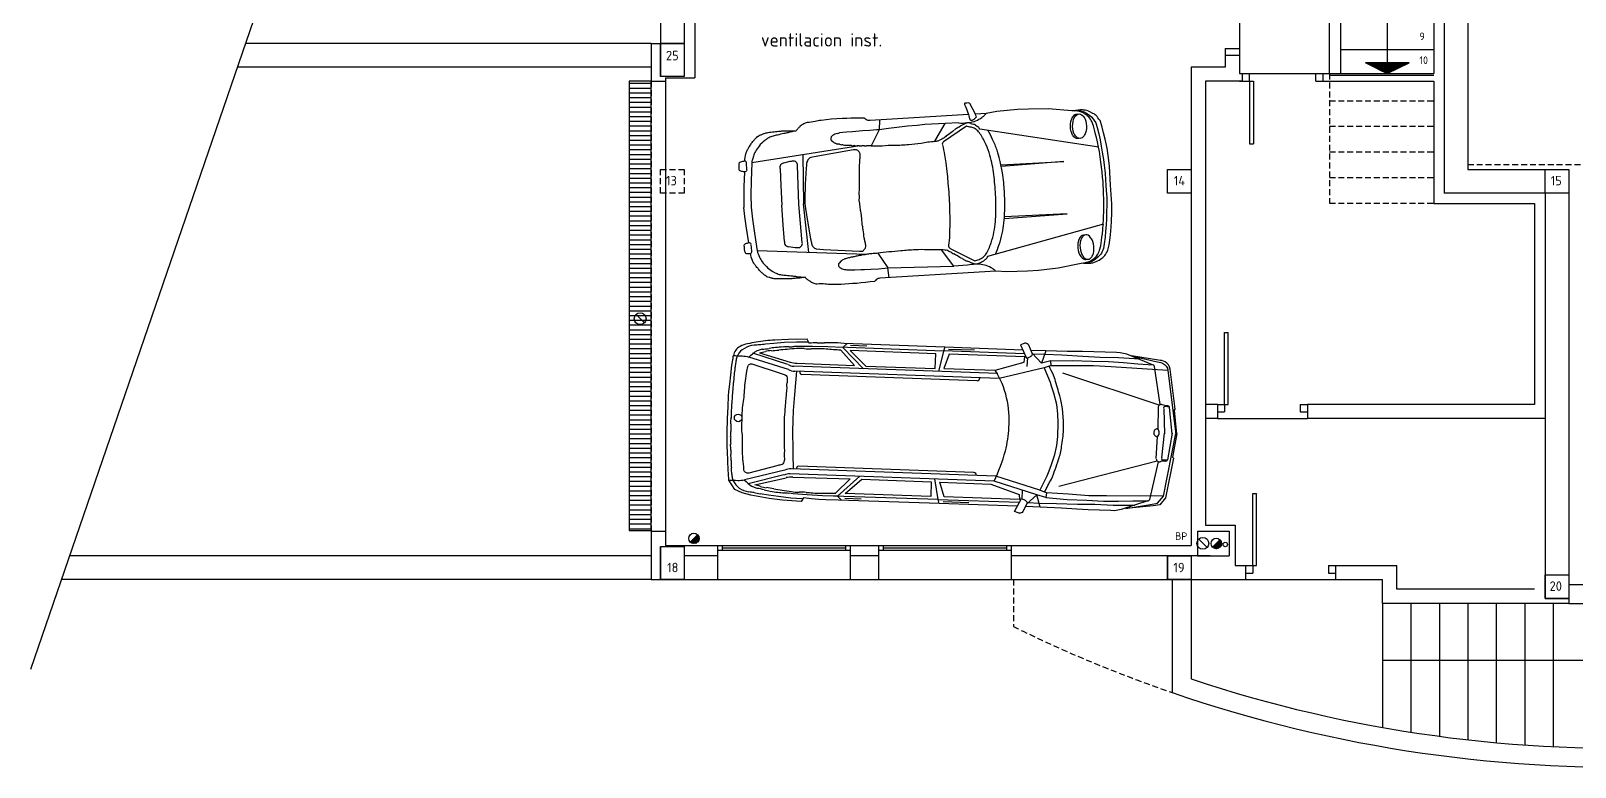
# Model space of a CAD drawing. Extents: x 37594 to 44658, y -15488 to -11373.
# Drawn here: x 37594 to 39224, y -13017 to -12240 of the extents above; entities that cross this region are included whole.
import ezdxf

# ---------------------------------------------------------------- set-up
doc = ezdxf.new("R2010")
doc.units = 0
doc.header["$LTSCALE"] = 25
doc.header["$MEASUREMENT"] = 0
doc.linetypes.add('RAYITAS', pattern=[0.375, 0.25, -0.125])
doc.layers.get('0').update_dxf_attribs({"linetype": 'CONTINUOUS'})
for name, color, linetype in [('CARASFIJAS', 3, 'CONTINUOUS'), ('CARPINTERIA', 5, 'CONTINUOUS'), ('MUEBLES', 4, 'CONTINUOUS'), ('MUROS', 1, 'CONTINUOUS'), ('PILARES', 2, 'CONTINUOUS'), ('PLANTA', 7, 'CONTINUOUS'), ('TEXTOS', 10, 'CONTINUOUS'), ('TEXTOSPIL', 7, 'CONTINUOUS')]:
    doc.layers.add(name, color=color, linetype=linetype)
doc.styles.add('DIN', font='DIN')

# ---------------------------------------------------------------- blocks, each defined once
blk = doc.blocks.new('ECOCHE2P')
for p, q in [((1.553, 0.836), (1.544, 0.732)), ((1.16, 0.727), (1.125, 0.726)), ((1.197, 0.729), (1.16, 0.727)), ((1.26, 0.73), (1.197, 0.729)), ((1.297, 0.732), (1.26, 0.73)), ((1.367, 0.733), (1.297, 0.732)), ((1.445, 0.733), (1.367, 0.733)), ((1.515, 0.733), (1.445, 0.733)), ((1.544, 0.732), (1.515, 0.733)), ((2.387, 0.754), (2.242, 0.758)), ((3.845, 0.41), (2.604, 0.676)), ((1.331, 0.576), (0.181, 0.466)), ((0.724, 0.518), (0.698, 0.002)), ((2.184, 0.589), (2.172, 0.584)), ((2.197, 0.595), (2.184, 0.589)), ((2.208, 0.602), (2.197, 0.595)), ((0.096, 0.378), (0.081, 0.22)), ((0.122, 0.397), (0.125, 0.467)), ((0.474, 0.386), (0.471, 0.212)), ((0.081, 0.22), (0.073, 0.099)), ((0.471, 0.212), (0.47, 0.002)), ((2.805, 0.287), (3.47, 0.28)), ((3.47, 0.28), (2.807, 0.268)), ((0.073, 0.099), (0.069, 0.002)), ((0.073, -0.094), (0.069, 0.002)), ((0.471, -0.208), (0.47, 0.002)), ((0.724, -0.513), (0.698, 0.002)), ((0.081, -0.216), (0.073, -0.094)), ((0.096, -0.373), (0.081, -0.216)), ((0.474, -0.381), (0.471, -0.208)), ((2.805, -0.282), (3.47, -0.275)), ((3.47, -0.275), (2.807, -0.264)), ((1.331, -0.571), (0.181, -0.461)), ((3.845, -0.405), (2.604, -0.672)), ((1.45, -0.566), (1.544, -0.727)), ((2.184, -0.584), (2.172, -0.579)), ((2.197, -0.591), (2.184, -0.584)), ((2.208, -0.598), (2.197, -0.591)), ((1.553, -0.831), (1.544, -0.727))]:
    blk.add_line(p, q)
for points in [[(2.494, 0.836), (1.454, 0.836, -0.158952), (1.416, 0.847, -0.068562), (1.397, 0.864), (1.351, 0.867), (1.299, 0.87), (1.253, 0.873), (1.21, 0.875), (1.164, 0.875), (1.044, 0.875), (0.939, 0.869, 0.032511), (0.873, 0.862, -0.05701), (0.789, 0.856, 0.118188), (0.752, 0.845, 0.074794), (0.715, 0.822, 0.019366), (0.692, 0.802, 0.012762), (0.667, 0.776)], [(3.724, 0.765, 0.060199), (3.696, 0.783, -0.020357), (3.676, 0.793, 0.074057), (3.67, 0.796, -0.057112), (3.659, 0.799), (3.648, 0.802), (3.637, 0.804), (3.629, 0.806), (3.614, 0.808), (3.586, 0.81), (3.339, 0.845), (3.13, 0.855), (3.013, 0.857), (2.795, 0.849), (2.681, 0.836), (2.567, 0.836), (2.516, 0.951, 0.26651), (2.5, 0.959, -0.046048), (2.468, 0.959, 0.585653), (2.459, 0.945, -0.041042), (2.47, 0.915), (2.494, 0.836, -0.003206), (2.5, 0.806, 0.023233), (2.504, 0.786, 0.172254), (2.507, 0.781, 0.089292), (2.521, 0.774, 0.191515), (2.536, 0.776, 0.050928), (2.57, 0.799, 0.355547), (2.576, 0.808, 0.091991), (2.567, 0.836)], [(0.122, 0.395, -0.41835), (0.096, 0.378, -0.021212), (0.059, 0.387, -0.388855), (0.043, 0.412, -0.080664), (0.05, 0.478, -0.158156), (0.064, 0.487, -0.068495), (0.107, 0.492, -0.055667), (0.123, 0.566, 0.029493), (0.132, 0.585, -0.055911), (0.15, 0.618, 0.000971), (0.16, 0.633, -0.016357), (0.174, 0.651, 0.0165), (0.185, 0.667, -0.063106), (0.213, 0.698, 0.002692), (0.22, 0.706, -0.016731), (0.228, 0.714, -0.001315), (0.236, 0.722, -0.020474), (0.249, 0.733, -0.060237), (0.266, 0.746, -0.066468), (0.288, 0.756, 0.010072), (0.303, 0.761, -0.006697), (0.319, 0.766, -0.014302), (0.331, 0.769, -0.015553), (0.349, 0.773, -0.017917), (0.373, 0.777, -0.012643), (0.401, 0.779, -0.001214), (0.468, 0.783, 0.044294), (0.499, 0.783, -0.044294), (0.537, 0.783, 0.027399), (0.578, 0.781, -0.023961), (0.616, 0.78, -0.002142), (0.667, 0.776, 0.010764), (0.578, 0.762, -0.005676), (0.535, 0.755, 0.003101), (0.468, 0.744, 0.004206), (0.421, 0.735, 0.007198), (0.397, 0.731, 0.025171), (0.356, 0.71, 0.026671), (0.331, 0.694, 0.084163), (0.268, 0.64, 0.015423), (0.226, 0.586, 0.088732), (0.202, 0.536), (0.189, 0.501, 0.099756), (0.181, 0.466), (0.162, 0.28), (0.151, 0.13), (0.145, 0.002), (0.151, -0.125), (0.162, -0.276), (0.181, -0.461, 0.099756), (0.189, -0.496), (0.202, -0.531, 0.088732), (0.226, -0.582, 0.015423), (0.268, -0.635, 0.084163), (0.331, -0.69, 0.026671), (0.356, -0.705, 0.025171), (0.397, -0.726, 0.007198), (0.421, -0.731, 0.004206), (0.468, -0.739, 0.003101), (0.535, -0.75, -0.005676), (0.578, -0.758, 0.010764), (0.667, -0.772, -0.002142), (0.616, -0.776, -0.023961), (0.578, -0.777, 0.027399), (0.537, -0.778, -0.044294), (0.499, -0.778, 0.044294), (0.468, -0.778, -0.001214), (0.401, -0.774, -0.012643), (0.373, -0.772, -0.017917), (0.349, -0.769, -0.015553), (0.331, -0.765, -0.014302), (0.319, -0.761, -0.006697), (0.303, -0.756, 0.010072), (0.288, -0.751, -0.066468), (0.266, -0.742, -0.060237), (0.249, -0.728, -0.020474), (0.236, -0.717, -0.001315), (0.228, -0.709, -0.016731), (0.22, -0.701, 0.002692), (0.213, -0.694, -0.063106), (0.185, -0.662, 0.0165), (0.174, -0.647, -0.016357), (0.16, -0.628, 0.000971), (0.15, -0.614, -0.055911), (0.132, -0.581, 0.029493), (0.123, -0.561, -0.055667), (0.107, -0.487, 0.358934), (0.125, -0.462), (0.122, -0.393)], [(2.689, -0.653, 0.013324), (2.733, -0.554, 0.030992), (2.773, -0.437, 0.024048), (2.796, -0.332, 0.017481), (2.814, -0.197, 0.017092), (2.821, -0.092, 0.000555), (2.823, 0.002, 0.000555), (2.821, 0.096, 0.017092), (2.814, 0.202, 0.017481), (2.796, 0.336, 0.024048), (2.773, 0.441, 0.030992), (2.733, 0.559, 0.013324), (2.689, 0.658)], [(3.643, 0.514), (3.64, 0.513), (3.628, 0.512), (3.615, 0.515), (3.603, 0.522), (3.59, 0.534, -0.053048), (3.578, 0.552, -0.035612), (3.57, 0.572), (3.564, 0.592), (3.56, 0.618), (3.56, 0.644), (3.562, 0.67), (3.568, 0.696), (3.575, 0.716, -0.035612), (3.585, 0.735, -0.053048), (3.598, 0.752), (3.612, 0.763), (3.625, 0.769), (3.638, 0.771), (3.648, 0.769)], [(3.648, -0.797), (3.659, -0.795, -0.057112), (3.67, -0.791, 0.074057), (3.676, -0.789, -0.020357), (3.696, -0.778, 0.060199), (3.724, -0.76, 0.09981), (3.76, -0.729, 0.075944), (3.788, -0.678), (3.805, -0.634), (3.814, -0.576), (3.821, -0.542), (3.828, -0.507), (3.835, -0.46), (3.842, -0.405), (3.849, -0.357), (3.858, -0.244), (3.864, -0.141), (3.866, -0.087), (3.869, -0.037), (3.867, 0.002), (3.869, 0.041), (3.866, 0.091), (3.864, 0.146), (3.858, 0.249), (3.849, 0.361), (3.842, 0.41), (3.835, 0.464), (3.828, 0.511), (3.821, 0.547), (3.814, 0.581), (3.805, 0.638), (3.788, 0.682, 0.075944), (3.76, 0.734, 0.09981), (3.724, 0.765)], [(0.513, -0.439), (0.582, -0.451, 0.037582), (0.633, -0.454, 0.027766), (0.648, -0.442, 0.272793), (0.66, -0.406), (0.65, 0.002), (0.66, 0.41, 0.272793), (0.648, 0.447, 0.027766), (0.633, 0.459, 0.037582), (0.582, 0.456), (0.513, 0.444)], [(2.578, -0.702, 0.029294), (2.562, -0.714, -0.097394), (2.537, -0.728, 0.041228), (2.514, -0.737, -0.039917), (2.47, -0.746, 0.041416), (2.387, -0.75), (2.242, -0.753), (2.122, -0.571, -0.024218), (1.976, -0.562, 0.024289), (1.846, -0.554, 0.015269), (1.692, -0.557, -0.014699), (1.566, -0.559, 0.031825), (1.45, -0.566, -0.000324), (1.424, -0.567, -0.013538), (1.4, -0.567, 0.027693), (1.375, -0.568, -0.020103), (1.351, -0.569, 0.035852), (1.324, -0.572, -0.036864), (1.3, -0.574, 0.046721), (1.277, -0.576, -0.050458), (1.26, -0.578, 0.063348), (1.24, -0.581, -0.041553), (1.218, -0.584, 0.014238), (1.197, -0.587, 0.004738), (1.179, -0.59, 0.001859), (1.156, -0.593, -0.0009), (1.139, -0.596, 0.029058), (1.116, -0.601, -0.030721), (1.098, -0.605, 0.078523), (1.086, -0.609, -0.025161), (1.07, -0.617, 0.118417), (1.059, -0.624), (1.036, -0.645), (1.029, -0.654, 0.264692), (1.027, -0.665, 0.113633), (1.031, -0.68, 0.059206), (1.039, -0.691, 0.087323), (1.052, -0.701, 0.022677), (1.075, -0.711, 0.067037), (1.102, -0.718, -0.009818), (1.125, -0.721), (1.16, -0.723), (1.197, -0.725), (1.26, -0.726), (1.297, -0.728), (1.367, -0.729), (1.445, -0.729), (1.515, -0.729), (1.544, -0.727), (2.242, -0.753)], [(3.643, -0.51), (3.64, -0.509), (3.628, -0.508), (3.615, -0.511), (3.603, -0.517), (3.59, -0.529, 0.053048), (3.578, -0.548, 0.035612), (3.57, -0.567), (3.564, -0.588), (3.56, -0.613), (3.56, -0.64), (3.562, -0.666), (3.568, -0.691), (3.575, -0.711, 0.035612), (3.585, -0.73, 0.053048), (3.598, -0.747), (3.612, -0.759), (3.625, -0.765), (3.638, -0.766), (3.648, -0.764)], [(2.681, -0.831), (1.454, -0.831, 0.158952), (1.416, -0.842, 0.068562), (1.397, -0.86), (1.351, -0.863), (1.299, -0.866), (1.253, -0.868), (1.21, -0.87), (1.164, -0.87), (1.044, -0.87), (0.939, -0.865, -0.032511), (0.873, -0.857, 0.05701), (0.789, -0.852, -0.118188), (0.752, -0.84, -0.074794), (0.715, -0.818, -0.019366), (0.692, -0.798, -0.012762), (0.667, -0.772)], [(3.648, -0.797), (3.637, -0.799), (3.629, -0.801), (3.614, -0.803), (3.586, -0.805), (3.339, -0.84), (3.13, -0.851), (3.013, -0.853), (2.795, -0.844), (2.681, -0.831, 0.015833), (2.659, -0.811, 0.030735), (2.634, -0.792, 0.067689), (2.567, -0.76, 0.069337), (2.491, -0.747, 0.000298), (2.47, -0.746, -0.01679), (2.386, -0.706)]]:
    blk.add_lwpolyline(points, format="xyb")
blk.add_lwpolyline([(1.029, 0.659), (1.032, 0.654), (1.036, 0.65), (1.047, 0.639), (1.059, 0.629)])
for points in [[(1.976, 0.567, -0.024218), (2.122, 0.576), (2.242, 0.758), (2.027, 0.758), (1.947, 0.755), (1.844, 0.752), (1.731, 0.746), (1.643, 0.74), (1.544, 0.732), (1.45, 0.57, 0.031825), (1.566, 0.564, -0.014699), (1.692, 0.562, 0.015269), (1.846, 0.559, 0.024289)], [(2.729, 0.002, 0.014918), (2.72, 0.214, 0.019606), (2.708, 0.315, 0.021498), (2.687, 0.422, 0.041408), (2.649, 0.535, 0.010479), (2.621, 0.597, 0.054559), (2.589, 0.648, 0.068511), (2.555, 0.681, 0.099189), (2.513, 0.701, -0.026704), (2.465, 0.715), (2.214, 0.566, 0.323311), (2.2, 0.533, -0.03065), (2.216, 0.427, 0.001086), (2.224, 0.341, -0.019868), (2.231, 0.221, 0.009294), (2.234, 0.125, -0.022865), (2.235, 0.002, -0.022865), (2.234, -0.121, 0.009294), (2.231, -0.216, -0.019868), (2.224, -0.336, 0.001086), (2.216, -0.423, -0.03065), (2.2, -0.528, 0.323311), (2.214, -0.562), (2.465, -0.71, -0.026704), (2.513, -0.696, 0.099189), (2.555, -0.677, 0.068511), (2.589, -0.643, 0.054559), (2.621, -0.593, 0.010479), (2.649, -0.531, 0.041408), (2.687, -0.418, 0.021498), (2.708, -0.31, 0.019606), (2.72, -0.209, 0.014918)], [(3.73, 0.639), (3.727, 0.613), (3.722, 0.587), (3.715, 0.567, -0.035612), (3.705, 0.548, -0.053048), (3.69, 0.529), (3.676, 0.518), (3.664, 0.513), (3.652, 0.512), (3.639, 0.515), (3.627, 0.522), (3.613, 0.534, -0.053048), (3.601, 0.552, -0.035612), (3.593, 0.572), (3.588, 0.592), (3.584, 0.618), (3.583, 0.644), (3.586, 0.67), (3.591, 0.696), (3.598, 0.716, -0.035612), (3.608, 0.735, -0.053048), (3.621, 0.752), (3.636, 0.763), (3.649, 0.769), (3.661, 0.771), (3.674, 0.768), (3.686, 0.761), (3.7, 0.749, -0.053048), (3.712, 0.731, -0.035612), (3.72, 0.711), (3.726, 0.691), (3.729, 0.665)], [(3.864, 0.485), (3.873, 0.417), (3.88, 0.355), (3.887, 0.277), (3.892, 0.215), (3.897, 0.13), (3.897, 0.06), (3.897, 0.002), (3.897, -0.056), (3.897, -0.125), (3.892, -0.211), (3.887, -0.273), (3.88, -0.351), (3.873, -0.413), (3.864, -0.48), (3.854, -0.545), (3.84, -0.613), (3.831, -0.662, -0.076061), (3.793, -0.724), (3.769, -0.747), (3.739, -0.771), (3.713, -0.784), (3.707, -0.788), (3.7, -0.79), (3.692, -0.794), (3.684, -0.795), (3.676, -0.797, 0.024992), (3.664, -0.8, -0.055838), (3.648, -0.803, -0.037237), (3.611, -0.803, 0.010303), (3.667, -0.808, 0.069994), (3.71, -0.805, 0.094971), (3.776, -0.781), (3.805, -0.763, 0.128179), (3.847, -0.727), (3.856, -0.713), (3.866, -0.698), (3.876, -0.682), (3.892, -0.628), (3.906, -0.553), (3.917, -0.483), (3.932, -0.387), (3.942, -0.286), (3.945, -0.197), (3.945, 0.002), (3.945, 0.202), (3.942, 0.29), (3.932, 0.392), (3.917, 0.488), (3.906, 0.557), (3.892, 0.632), (3.876, 0.687), (3.866, 0.703), (3.856, 0.718), (3.847, 0.731, 0.128179), (3.805, 0.768), (3.776, 0.786, 0.094971), (3.71, 0.809, 0.069994), (3.667, 0.812, 0.010303), (3.611, 0.808, -0.037237), (3.648, 0.808, -0.055838), (3.664, 0.805, 0.024992), (3.676, 0.802), (3.684, 0.8), (3.692, 0.798), (3.7, 0.794), (3.707, 0.792), (3.713, 0.789), (3.739, 0.775), (3.769, 0.752), (3.793, 0.728), (3.814, 0.693), (3.831, 0.666), (3.84, 0.618), (3.854, 0.55)], [(0.73, -0.204), (0.75, -0.372, 0.019104), (0.753, -0.391, -0.009159), (0.759, -0.431, 0.031826), (0.762, -0.437, 0.052632), (0.773, -0.458, 0.171331), (0.804, -0.481), (0.881, -0.492), (1.259, -0.534, -0.029797), (1.283, -0.534, 0.188975), (1.299, -0.529, 0.041781), (1.312, -0.516, 0.056578), (1.322, -0.502, 0.157073), (1.328, -0.473, 0.002681), (1.322, -0.431, -0.012314), (1.317, -0.395, -0.004904), (1.31, -0.309, 0.00764), (1.306, -0.268, -0.019123), (1.302, -0.194), (1.299, -0.13, -0.025492), (1.293, -0.076), (1.291, -0.031), (1.288, 0.002), (1.291, 0.035), (1.293, 0.081, -0.025492), (1.299, 0.134), (1.302, 0.199, -0.019123), (1.306, 0.273, 0.00764), (1.31, 0.314, -0.004904), (1.317, 0.399, -0.012314), (1.322, 0.435, 0.002681), (1.328, 0.478, 0.157073), (1.322, 0.506, 0.056578), (1.312, 0.521, 0.041781), (1.299, 0.534, 0.188975), (1.283, 0.539, -0.029797), (1.259, 0.539), (0.881, 0.496), (0.804, 0.486, 0.171331), (0.773, 0.463, 0.052632), (0.762, 0.442, 0.031826), (0.759, 0.435, -0.009159), (0.753, 0.395, 0.019104), (0.75, 0.376), (0.73, 0.209), (0.716, 0.052), (0.712, 0.002), (0.716, -0.047)], [(3.73, -0.634), (3.727, -0.608), (3.722, -0.583), (3.715, -0.563, 0.035612), (3.705, -0.544, 0.053048), (3.69, -0.524), (3.676, -0.513), (3.664, -0.509), (3.652, -0.508), (3.639, -0.511), (3.627, -0.517), (3.613, -0.529, 0.053048), (3.601, -0.548, 0.035612), (3.593, -0.567), (3.588, -0.588), (3.584, -0.613), (3.583, -0.64), (3.586, -0.666), (3.591, -0.691), (3.598, -0.711, 0.035612), (3.608, -0.73, 0.053048), (3.621, -0.747), (3.636, -0.759), (3.649, -0.765), (3.661, -0.766), (3.674, -0.764), (3.686, -0.757), (3.7, -0.744, 0.053048), (3.712, -0.726, 0.035612), (3.72, -0.707), (3.726, -0.686), (3.729, -0.66)]]:
    blk.add_lwpolyline(points, format="xyb", close=True)
for centre, radius, start, end in [((2.495, 1.008), 0.253, 303.4859, 310.5275), ((2.353, 1.173), 0.47, 310.5275, 314.1558), ((1.038, 0.666), 0.0114, 161.3135, 220.6165), ((1.062, 0.667), 0.0354, 150.4682, 176.3996), ((1.079, 0.658), 0.0546, 136.9149, 150.4682), ((1.074, 0.662), 0.0482, 116.9526, 136.9149), ((1.174, 0.466), 0.269, 111.7563, 116.9526), ((1.115, 0.618), 0.105, 97.3007, 112.6414), ((1.025, 1.32), 0.602, 277.3007, 279.5508), ((1.683, 1.569), 1.099, 301.0996, 304.9133), ((2.204, 0.871), 0.23, 297.8614, 304.6808), ((2.427, 0.549), 0.161, 119.0933, 124.6808), ((2.994, -0.471), 1.329, 117.2263, 119.0933), ((3.02, -0.521), 1.385, 113.3787, 117.2263), ((2.452, 1.252), 0.502, 262.5762, 272.0626), ((1.84, 18.261), 17.521, 272.0626, 272.131), ((2.435, 0.474), 0.279, 73.6276, 82.7711), ((2.481, 1.031), 0.28, 272.131, 287.9964), ((2.582, 0.875), 0.15, 242.9033, 252.3468), ((2.514, 0.661), 0.0744, 50.0959, 72.3468), ((2.671, 0.849), 0.17, 230.0959, 236.8077), ((2.482, 1.027), 0.275, 287.9964, 303.4859), ((2.537, 0.643), 0.0754, 25.9432, 56.8077), ((0.101, 0.468), 0.0245, 357.2489, 76.2281), ((1.08, 0.648), 0.0286, 221.7225, 248.7359), ((1.006, 0.456), 0.177, 62.9707, 68.7359), ((1.104, 0.649), 0.0394, 242.9707, 260.93), ((1.073, 0.457), 0.155, 73.8915, 80.93), ((1.172, 0.8), 0.202, 253.8915, 260.5494), ((0.378, -3.976), 4.639, 80.3432, 80.5494), ((1.68, 3.676), 3.123, 260.3432, 260.7692), ((1.334, 1.549), 0.968, 260.7692, 261.8551), ((1.25, 0.963), 0.375, 261.8551, 265.1179), ((1.206, 0.452), 0.137, 75.6001, 85.1179), ((1.26, 0.66), 0.0772, 255.6001, 270.099), ((1.26, 0.496), 0.0869, 78.5447, 90.099), ((1.301, 0.701), 0.122, 258.5447, 269.2446), ((1.298, 0.416), 0.163, 80.7998, 89.2446), ((1.354, 0.765), 0.191, 260.7998, 269.013), ((1.346, 0.274), 0.3, 84.4063, 89.013), ((1.397, 0.794), 0.222, 264.4063, 270.7515), ((1.406, 0.113), 0.458, 87.6491, 90.7515), ((0.61, -19.27), 19.858, 87.5748, 87.6491), ((2.068, 1.182), 0.609, 275.0177, 278.4392), ((2.149, 0.64), 0.0608, 278.4392, 292.9476), ((2.172, 0.694), 0.0984, 291.5884, 306.2314), ((2.391, 0.395), 0.272, 121.0996, 126.2314), ((0.542, 0.397), 0.0692, 152.6671, 189.926), ((0.521, 0.382), 0.0618, 98.998, 130.6463), ((0.065, -0.403), 0.0214, 104.1804, 189.1757), ((0.253, -0.42), 0.209, 176.4607, 194.9076), ((0.071, -0.457), 0.0266, 219.8164, 255.7652), ((0.19, -0.804), 0.441, 102.3266, 107.1873), ((0.103, -0.33), 0.157, 255.7652, 271.4386), ((0.1, -0.394), 0.0218, 11.5186, 102.3266), ((0.542, -0.393), 0.0692, 170.074, 207.3329), ((0.521, -0.378), 0.0618, 229.3537, 261.002), ((2.068, -1.178), 0.609, 81.5608, 84.9823), ((2.149, -0.636), 0.0608, 67.0524, 81.5608), ((2.172, -0.689), 0.0984, 53.7686, 68.4116), ((2.391, -0.39), 0.272, 233.7686, 238.9004), ((1.683, -1.564), 1.099, 55.0867, 58.9004), ((2.204, -0.867), 0.23, 55.3192, 62.1386), ((2.427, -0.545), 0.161, 235.3192, 240.9067), ((2.994, 0.475), 1.329, 240.9067, 242.7737), ((2.537, -0.639), 0.0754, 303.1923, 334.0568)]:
    blk.add_arc(centre, radius, start, end)
blk = doc.blocks.new('ECOCHE3P')
for p, q in [((0.865, 0.826), (0.844, 0.867)), ((1.267, 0.837), (1.225, 0.795)), ((2.298, 0.836), (1.236, 0.836)), ((1.475, 0.817), (1.302, 0.817)), ((2.298, 0.836), (2.285, 0.793)), ((3.124, 0.834), (2.298, 0.836)), ((3.135, 0.904), (3.097, 0.889)), ((3.097, 0.889), (3.165, 0.75)), ((3.224, 0.805), (3.183, 0.888)), ((3.366, 0.834), (3.21, 0.834)), ((3.365, 0.836), (3.325, 0.704)), ((3.591, 0.837), (3.365, 0.836)), ((3.754, 0.841), (3.591, 0.837)), ((3.871, 0.844), (3.754, 0.841)), ((4.113, 0.844), (3.871, 0.844)), ((4.152, 0.844), (4.113, 0.844)), ((4.222, 0.83), (4.152, 0.844)), ((4.497, 0.729), (4.222, 0.83)), ((0.658, 0.541), (0.235, 0.657)), ((0.649, 0.592), (0.275, 0.698)), ((0.373, 0.744), (0.309, 0.721)), ((0.346, 0.706), (0.675, 0.62)), ((0.756, 0.787), (0.709, 0.784)), ((0.903, 0.793), (0.756, 0.787)), ((1.065, 0.796), (0.903, 0.793)), ((1.225, 0.795), (1.065, 0.796)), ((2.285, 0.793), (1.18, 0.796)), ((1.352, 0.607), (1.202, 0.763)), ((1.225, 0.795), (1.45, 0.577)), ((2.207, 0.763), (1.302, 0.763)), ((1.302, 0.763), (1.472, 0.607)), ((2.207, 0.607), (2.207, 0.763)), ((2.285, 0.793), (2.242, 0.577)), ((3.143, 0.795), (2.287, 0.795)), ((2.348, 0.763), (2.298, 0.61)), ((2.613, 0.814), (2.339, 0.814)), ((3.146, 0.763), (2.348, 0.763)), ((2.838, 0.612), (3.14, 0.708)), ((3.355, 0.657), (2.885, 0.525)), ((3.14, 0.708), (3.146, 0.763)), ((3.165, 0.75), (3.203, 0.765)), ((3.174, 0.753), (3.171, 0.661)), ((3.325, 0.704), (3.223, 0.805)), ((3.358, 0.795), (3.234, 0.795)), ((3.421, 0.732), (3.325, 0.704)), ((3.406, 0.674), (3.355, 0.657)), ((3.535, 0.795), (3.358, 0.795)), ((3.428, 0.68), (3.406, 0.674)), ((3.421, 0.732), (3.648, 0.742)), ((3.428, 0.68), (3.421, 0.732)), ((3.661, 0.686), (3.428, 0.68)), ((3.758, 0.791), (3.535, 0.795)), ((3.648, 0.742), (3.856, 0.742)), ((3.874, 0.696), (3.661, 0.686)), ((3.941, 0.785), (3.758, 0.791)), ((3.856, 0.742), (4.03, 0.746)), ((4.062, 0.69), (3.874, 0.696)), ((4.135, 0.788), (3.941, 0.785)), ((4.03, 0.746), (4.188, 0.742)), ((4.662, 0.673), (4.062, 0.69)), ((4.359, 0.783), (4.135, 0.788)), ((4.188, 0.742), (4.342, 0.732)), ((4.342, 0.732), (4.502, 0.727)), ((4.593, 0.312), (4.517, 0.712)), ((2.869, 0.577), (0.713, 0.577)), ((2.885, 0.525), (0.725, 0.525)), ((0.745, 0.611), (1.352, 0.607)), ((2.651, 0.494), (0.801, 0.494)), ((1.472, 0.607), (2.207, 0.607)), ((2.298, 0.61), (2.838, 0.612)), ((4.581, 0.306), (3.555, 0.607)), ((4.691, 0.289), (4.645, 0.293)), ((4.631, -0.25), (4.649, 0.013)), ((4.73, 0.013), (4.691, -0.27)), ((4.572, -0.26), (4.578, -0.027)), ((4.581, -0.288), (3.555, -0.589)), ((4.593, -0.293), (4.517, -0.693)), ((4.691, -0.27), (4.645, -0.274)), ((2.651, -0.475), (0.801, -0.475)), ((0.658, -0.522), (0.235, -0.638)), ((0.649, -0.573), (0.275, -0.679)), ((0.346, -0.688), (0.675, -0.601)), ((2.869, -0.558), (0.713, -0.558)), ((2.885, -0.506), (0.725, -0.506)), ((0.745, -0.592), (1.352, -0.589)), ((1.352, -0.589), (1.202, -0.745)), ((1.225, -0.776), (1.45, -0.558)), ((1.302, -0.744), (1.472, -0.589)), ((1.472, -0.589), (2.207, -0.589)), ((2.207, -0.589), (2.207, -0.744)), ((2.285, -0.774), (2.242, -0.558)), ((2.298, -0.591), (2.838, -0.593)), ((2.348, -0.744), (2.298, -0.591)), ((2.838, -0.593), (3.14, -0.689)), ((3.325, -0.686), (2.869, -0.558)), ((3.355, -0.638), (2.885, -0.506)), ((3.174, -0.734), (3.171, -0.642)), ((3.406, -0.655), (3.355, -0.638)), ((0.373, -0.725), (0.309, -0.702)), ((0.494, -0.792), (0.407, -0.78)), ((0.602, -0.804), (0.494, -0.792)), ((0.733, -0.814), (0.602, -0.804)), ((0.756, -0.768), (0.709, -0.765)), ((0.851, -0.817), (0.733, -0.814)), ((0.903, -0.774), (0.756, -0.768)), ((1.065, -0.777), (0.903, -0.774)), ((1.225, -0.776), (1.065, -0.777)), ((1.267, -0.818), (1.225, -0.776)), ((2.207, -0.744), (1.302, -0.744)), ((1.475, -0.798), (1.302, -0.798)), ((2.298, -0.817), (2.285, -0.774)), ((3.143, -0.776), (2.287, -0.776)), ((2.613, -0.796), (2.339, -0.796)), ((3.146, -0.744), (2.348, -0.744)), ((3.14, -0.689), (3.146, -0.744)), ((3.325, -0.686), (3.223, -0.786)), ((3.358, -0.776), (3.234, -0.776)), ((3.421, -0.713), (3.325, -0.686)), ((3.365, -0.817), (3.325, -0.686)), ((3.535, -0.776), (3.358, -0.776)), ((3.428, -0.661), (3.406, -0.655)), ((3.428, -0.661), (3.421, -0.713)), ((3.421, -0.713), (3.648, -0.723)), ((3.661, -0.667), (3.428, -0.661)), ((3.758, -0.772), (3.535, -0.776)), ((3.648, -0.723), (3.856, -0.723)), ((3.874, -0.677), (3.661, -0.667)), ((3.941, -0.766), (3.758, -0.772)), ((3.856, -0.723), (4.03, -0.727)), ((4.062, -0.671), (3.874, -0.677)), ((4.135, -0.769), (3.941, -0.766)), ((4.03, -0.727), (4.188, -0.723)), ((4.662, -0.654), (4.062, -0.671)), ((4.359, -0.764), (4.135, -0.769)), ((4.222, -0.811), (4.152, -0.825)), ((4.188, -0.723), (4.342, -0.713)), ((4.497, -0.71), (4.222, -0.811)), ((4.342, -0.713), (4.502, -0.708)), ((3.591, -0.818), (3.365, -0.817)), ((3.754, -0.822), (3.591, -0.818)), ((3.871, -0.825), (3.754, -0.822)), ((4.113, -0.825), (3.871, -0.825)), ((4.152, -0.825), (4.113, -0.825))]:
    blk.add_line(p, q)
for points in [[(0.851, 0.836), (0.733, 0.833), (0.602, 0.823), (0.494, 0.811), (0.407, 0.799, 0.001892), (0.343, 0.79, -0.019086), (0.287, 0.784, 0.09462), (0.185, 0.747, 0.152377), (0.118, 0.672, 0.085148), (0.104, 0.631, 0.020265), (0.098, 0.585, -0.002657), (0.093, 0.537, 0.01099), (0.087, 0.461, -0.007978), (0.083, 0.398, 0.013139), (0.08, 0.352, -0.006772), (0.077, 0.288, 0.01384), (0.074, 0.207, -0.009144), (0.072, 0.152, 0.011636), (0.071, 0.071, -0.000243), (0.071, 0.005)], [(0.844, 0.867), (0.646, 0.857), (0.504, 0.845, 0.03011), (0.309, 0.817, 0.008864), (0.217, 0.796, 0.070944), (0.139, 0.765, 0.22776), (0.072, 0.667, -0.002874), (0.166, 0.667, -0.065259), (0.235, 0.657, -0.062899), (0.316, 0.724)], [(4.779, 0.005), (4.744, 0.257), (4.754, 0.269), (4.683, 0.69, 0.237591), (4.628, 0.764, 0.140257), (4.558, 0.778), (4.271, 0.816), (4.529, 0.764, -0.089098), (4.601, 0.749, -0.262313), (4.662, 0.673), (4.769, 0.005)], [(0.035, 0.005), (0.036, 0.056), (0.036, 0.131), (0.037, 0.236), (0.039, 0.285), (0.041, 0.312), (0.045, 0.364), (0.053, 0.464), (0.06, 0.564), (0.065, 0.599), (0.068, 0.626, 0.003964), (0.072, 0.667)], [(3.406, -0.655, -0.022182), (3.474, -0.516, 0.01596), (3.542, -0.306, 0.043341), (3.569, -0.169, 0.000477), (3.578, -0.08, 0.02116), (3.583, 0.008, 0.00565), (3.581, 0.066), (3.578, 0.099), (3.569, 0.188), (3.562, 0.232), (3.542, 0.325), (3.53, 0.366, 0.005154), (3.474, 0.535), (3.455, 0.582, 0.01467), (3.406, 0.674)], [(0.187, 0.005, 0.01122), (0.188, 0.119, 0.033836), (0.203, 0.303, -0.036331), (0.221, 0.508), (0.227, 0.557, -0.417038), (0.279, 0.585), (0.571, 0.5, 0.084612), (0.615, 0.487, -0.353198), (0.646, 0.454, 0.007664), (0.648, 0.441, -0.076395), (0.646, 0.393, 0.091472), (0.646, 0.356, -0.091472), (0.646, 0.327), (0.642, 0.273), (0.64, 0.203, -0.000319), (0.636, 0.124, 0.0115), (0.632, 0.005)], [(2.869, -0.558, 0.04757), (2.977, -0.236, 0.057485), (3.005, 0.013, 0.163792), (2.838, 0.612, 0.163792)], [(4.73, 0.005), (4.691, 0.289, 0.408863), (4.674, 0.303, -0.114819), (4.613, 0.31, 0.534117), (4.572, 0.279), (4.577, 0.054)], [(0.632, 0.013, 0.0115), (0.636, -0.105, -0.000319), (0.64, -0.184, -0.016887), (0.642, -0.254, 0.048966), (0.646, -0.308, -0.091472), (0.646, -0.337, 0.091472), (0.646, -0.374, -0.076395), (0.648, -0.422, 0.007664), (0.646, -0.435, -0.353198), (0.615, -0.468, 0.084612), (0.571, -0.481), (0.279, -0.566, -0.417038), (0.227, -0.538), (0.223, -0.502, -0.038612), (0.203, -0.284, 0.033836), (0.188, -0.1, 0.01122), (0.187, 0.013)], [(0.724, 0.013, 0.014486), (0.725, -0.092, 0.00375), (0.732, -0.26, 0.000162), (0.745, -0.506)], [(3.224, -0.786), (3.183, -0.869, -0.196433), (3.167, -0.884, -0.036898), (3.152, -0.888, -0.188268), (3.135, -0.885), (3.097, -0.87), (3.165, -0.731), (3.203, -0.747, -0.125598), (3.211, -0.753, 0.009978), (3.221, -0.765, -0.343003), (3.223, -0.786)]]:
    blk.add_lwpolyline(points, format="xyb")
for points in [[(3.355, -0.64), (3.426, -0.484), (3.44, -0.447), (3.467, -0.372), (3.501, -0.253), (3.517, -0.158), (3.525, -0.063), (3.525, 0.082), (3.517, 0.177), (3.501, 0.272), (3.467, 0.391), (3.44, 0.466), (3.426, 0.503), (3.355, 0.659)], [(0.745, 0.525), (0.732, 0.279), (0.725, 0.111), (0.724, 0.005)], [(4.631, 0.269), (4.649, 0.005)], [(3.124, -0.815), (2.298, -0.817), (1.236, -0.817), (1.101, -0.82), (1.029, -0.817), (0.951, -0.814), (0.865, -0.807), (0.844, -0.848), (0.646, -0.838), (0.504, -0.826), (0.309, -0.798), (0.217, -0.777), (0.139, -0.746), (0.072, -0.648), (0.065, -0.58), (0.06, -0.545), (0.045, -0.346), (0.041, -0.293), (0.037, -0.217), (0.036, -0.112), (0.036, -0.037), (0.035, 0.013)], [(4.779, 0.013), (4.744, -0.238), (4.754, -0.25), (4.683, -0.671), (4.628, -0.745), (4.558, -0.759), (4.271, -0.797), (4.529, -0.745), (4.601, -0.73), (4.662, -0.654), (4.769, 0.013)], [(2.285, -0.774), (1.18, -0.777)], [(3.366, -0.815), (3.21, -0.815)]]:
    blk.add_lwpolyline(points)
blk.add_circle((0.146, 0.011), 0.0402)
for centre, radius, start, end in [((0.963, 0.213), 0.62, 91.1357, 99.1053), ((0.909, 2.959), 2.126, 271.1357, 273.2397), ((1.163, -1.542), 2.382, 91.5103, 93.2397), ((1.137, -0.562), 1.402, 85.9697, 91.5103), ((3.147, 0.884), 0.0242, 78.6692, 121.3179), ((3.132, 0.806), 0.103, 70.2167, 78.6692), ((3.157, 0.875), 0.0296, 25.7635, 70.2167), ((0.213, 1.399), 0.705, 280.8722, 286.0423), ((0.312, 1.355), 0.614, 275.6681, 282.6569), ((0.502, 0.394), 0.341, 95.4663, 106.0423), ((0.623, -0.031), 0.806, 97.9125, 102.6569), ((0.251, 3.022), 2.3, 275.4663, 277.4171), ((0.719, -0.716), 1.498, 94.8305, 97.9125), ((1.852, -9.276), 10.102, 96.9032, 97.4171), ((0.762, -1.228), 2.011, 92.9549, 94.8305), ((5.763, -41.58), 42.642, 96.771, 96.9032), ((0.452, 4.775), 3.999, 272.9549, 273.6915), ((0.794, 0.272), 0.496, 87.3418, 96.771), ((0.854, 1.565), 0.798, 267.3418, 272.6582), ((1.256, -7.102), 7.878, 92.1506, 92.6582), ((1.004, -0.396), 1.167, 87.8494, 92.1506), ((0.739, -7.455), 8.231, 86.7674, 87.8494), ((3.195, 0.785), 0.0208, 291.9822, 320.6172), ((3.519, 0.519), 0.398, 138.3305, 140.6172), ((3.209, 0.795), 0.0172, 318.3305, 34.059), ((4.497, 0.708), 0.0209, 10.7752, 88.2363), ((0.713, 0.698), 0.121, 240.7086, 270), ((0.725, 0.676), 0.151, 243.5247, 270), ((0.743, 0.879), 0.268, 255.2819, 270.3588), ((0.801, 0.516), 0.0224, 158.4809, 270), ((2.653, 0.521), 0.0267, 266.2056, 8.4022), ((4.644, 0.277), 0.0154, 85.8486, 213.0307), ((-67.61, 0.081), 67.681, 359.88715, 359.94287), ((4.577, 0.013), 0.0417, 88.8541, 197.0812), ((4.546, 0), 0.00957, 177.56, 228.1002), ((4.537, 0.013), 0.0572, 314.4453, 45.5547), ((1.815, -0.056), 1.744, 179.8871, 182.5539), ((-1.425, -0.2), 1.499, 0.4584, 2.5539), ((4.505, -0.047), 0.053, 37.0348, 48.1002), ((4.565, -0.001), 0.0231, 217.0348, 240.8545), ((4.579, 0.023), 0.0507, 240.8545, 268.5897), ((1.533, -0.177), 1.459, 180.4584, 183.63), ((-2.269, -0.418), 2.35, 2.078, 3.63), ((4.603, -0.262), 0.0307, 177.0416, 289.4714), ((4.658, -0.418), 0.135, 83.2716, 109.4714), ((4.644, -0.258), 0.0154, 146.9693, 274.1514), ((4.676, -0.268), 0.0158, 263.2716, 352.223), ((0.957, -0.301), 0.877, 182.078, 185.089), ((-1.894, -0.555), 1.985, 3.2606, 5.089), ((1.831, -0.342), 1.747, 183.2606, 185.7792), ((0.801, -0.498), 0.0224, 90, 201.5191), ((2.653, -0.502), 0.0267, 351.5978, 93.7944), ((0.097, 7.515), 8.163, 269.8272, 270.4857), ((-4.43, -0.976), 4.547, 5.1702, 5.7792), ((0.668, -0.515), 0.573, 185.1702, 189.814), ((0.231, -0.591), 0.128, 189.814, 209.2814), ((0.164, -0.381), 0.267, 270.4857, 285.4208), ((0.541, -0.348), 0.422, 223.396, 237.7924), ((0.713, -0.679), 0.121, 90, 119.2914), ((0.725, -0.657), 0.151, 90, 116.4753), ((0.743, -0.86), 0.268, 89.6412, 104.7181), ((0.271, -0.584), 0.168, 204.402, 239.0578), ((0.333, -0.48), 0.289, 239.0578, 260.6788), ((0.237, -1.507), 0.744, 81.7865, 86.1602), ((1.556, 7.634), 8.492, 261.7865, 262.2201), ((0.213, -1.38), 0.705, 73.9577, 79.1278), ((0.312, -1.336), 0.614, 77.3431, 84.3319), ((0.502, -0.375), 0.341, 253.9577, 264.5337), ((0.623, 0.05), 0.806, 257.3431, 262.0875), ((0.251, -3.003), 2.3, 82.5829, 84.5337), ((0.719, 0.735), 1.498, 262.0875, 265.1695), ((1.852, 9.294), 10.102, 262.5829, 263.0968), ((0.762, 1.247), 2.011, 265.1695, 267.0451), ((5.763, 41.599), 42.642, 263.0968, 263.229), ((0.452, -4.756), 3.999, 86.3085, 87.0451), ((0.794, -0.253), 0.496, 263.229, 272.6582), ((0.854, -1.546), 0.798, 87.3418, 92.6582), ((1.256, 7.121), 7.878, 267.3418, 267.8494), ((1.004, 0.415), 1.167, 267.8494, 272.1506), ((0.739, 7.473), 8.231, 272.1506, 273.2326), ((4.497, -0.689), 0.0209, 271.7637, 349.2248)]:
    blk.add_arc(centre, radius, start, end)

msp = doc.modelspace()

# ---------------------------------------------------------------- hatches: boundary and pattern name
at = {"layer": 'PLANTA'}
h = msp.add_hatch(dxfattribs=at)
h.set_pattern_fill('ANSI31', color=256, angle=1350, style=0)
h.set_pattern_definition([(315, (40657.10085, 5836.21617), (0.08838834765, 0.08838834765), [])])
h.paths.add_polyline_path([(39049.2, -12273.2), (39003.2, -12273.2), (39026.2, -12284.7)])
h = msp.add_hatch(dxfattribs=at)
h.set_pattern_fill('LINE', color=4, scale=40, style=0)
h.set_pattern_definition([(0, (5619.3053, -129.902), (0, 5), [])])
h.paths.add_polyline_path([(38249.2, -12292.7), (38226.1, -12292.7), (38226.1, -12766.7), (38249.2, -12766.7)])

# ---------------------------------------------------------------- linework, layer by layer
at = {"layer": 'CARASFIJAS'}
for p, q in [((38284.2, -12252.7), (38259.2, -12252.7)), ((38259.2, -12252.7), (38259.2, -12287.7)), ((38794.2, -12410.7), (38794.2, -12385.7)), ((38794.2, -12385.7), (38819.2, -12385.7)), ((39192.7, -12385.7), (39217.7, -12385.7)), ((39217.7, -12385.7), (39217.7, -12410.7)), ((38259.2, -12783.7), (38259.2, -12818.7)), ((38794.2, -12793.7), (38794.2, -12818.7)), ((38259.2, -12818.7), (38284.2, -12818.7)), ((38794.2, -12818.7), (38819.2, -12818.7)), ((39192.7, -12813.7), (39192.7, -12838.7)), ((39192.7, -12838.7), (39217.7, -12838.7))]:
    msp.add_line(p, q, dxfattribs=at)
at = {"layer": 'CARPINTERIA'}
for p, q in [((38855.2, -12258.2), (38870.2, -12258.2)), ((38855.2, -12258.2), (38855.2, -12265.7)), ((38870.2, -12258.2), (38870.2, -12265.7)), ((38873.4, -12284.7), (38880.9, -12284.7)), ((38880.9, -12292.7), (38880.9, -12284.7)), ((38950.9, -12292.7), (38950.9, -12284.7)), ((38950.9, -12284.7), (38958.4, -12284.7)), ((38873.4, -12292.7), (38880.9, -12292.7)), ((38880.9, -12292.7), (38884.9, -12292.7)), ((38880.9, -12292.7), (38880.9, -12358.7)), ((38884.9, -12292.7), (38884.9, -12358.7)), ((38950.9, -12292.7), (38958.4, -12292.7)), ((38880.9, -12358.7), (38884.9, -12358.7)), ((38854.4, -12633.7), (38854.4, -12557.7)), ((38854.4, -12557.7), (38858.4, -12557.7)), ((38858.4, -12633.7), (38858.4, -12557.7)), ((38846.9, -12633.7), (38854.4, -12633.7)), ((38846.9, -12641.7), (38854.4, -12641.7)), ((38854.4, -12633.7), (38858.4, -12633.7)), ((38854.4, -12633.7), (38854.4, -12641.7)), ((38934.4, -12633.7), (38941.9, -12633.7)), ((38934.4, -12633.7), (38934.4, -12641.7)), ((38934.4, -12641.7), (38941.9, -12641.7)), ((38884.1, -12727.7), (38888.1, -12727.7)), ((38884.1, -12803.7), (38884.1, -12727.7)), ((38888.1, -12803.7), (38888.1, -12727.7)), ((38319.2, -12782.7), (38459.2, -12782.7)), ((38319.2, -12787.7), (38459.2, -12787.7)), ((38324.2, -12782.7), (38324.2, -12787.7)), ((38324.2, -12785.2), (38454.2, -12785.2)), ((38454.2, -12782.7), (38454.2, -12787.7)), ((38489.2, -12782.7), (38629.2, -12782.7)), ((38489.2, -12787.7), (38629.2, -12787.7)), ((38494.2, -12782.7), (38494.2, -12787.7)), ((38494.2, -12785.2), (38624.2, -12785.2)), ((38624.2, -12782.7), (38624.2, -12787.7)), ((38876.6, -12803.7), (38884.1, -12803.7)), ((38884.1, -12803.7), (38884.1, -12811.7)), ((38884.1, -12803.7), (38888.1, -12803.7)), ((38964.1, -12803.7), (38964.1, -12811.7)), ((38964.1, -12803.7), (38971.6, -12803.7)), ((38876.6, -12811.7), (38884.1, -12811.7)), ((38964.1, -12811.7), (38971.6, -12811.7))]:
    msp.add_line(p, q, dxfattribs=at)
at = {"layer": 'MUROS'}
for p, q in [((39111.2, -11865.7), (39111.2, -12385.7)), ((39075.2, -11910.7), (39075.2, -12284.7)), ((38259.2, -12130.7), (38259.2, -12252.7)), ((38295.2, -12166.7), (38295.2, -12289.2)), ((38249.2, -12252.7), (38249.2, -12292.7)), ((38249.2, -12252.7), (38259.2, -12252.7)), ((38870.2, -12265.7), (38855.2, -12265.7)), ((38855.2, -12265.7), (38855.2, -12277.7)), ((38870.2, -12265.7), (38870.2, -12264.7)), ((38870.2, -12265.7), (38870.2, -12284.7)), ((38264.2, -12289.2), (38264.2, -12292.7)), ((38264.2, -12289.2), (38295.2, -12289.2)), ((38819.2, -12277.7), (38819.2, -12782.7)), ((38855.2, -12277.7), (38819.2, -12277.7)), ((38870.2, -12284.7), (38873.4, -12284.7)), ((38873.4, -12292.7), (38873.4, -12284.7)), ((38958.4, -12292.7), (38958.4, -12284.7)), ((38958.4, -12284.7), (39075.2, -12284.7)), ((38249.2, -12292.7), (38264.2, -12292.7)), ((38834.2, -12292.7), (38834.2, -12761.2)), ((38873.4, -12292.7), (38834.2, -12292.7)), ((38870.2, -12292.7), (38873.4, -12292.7)), ((38958.4, -12292.7), (39075.2, -12292.7)), ((39075.2, -12292.7), (39075.2, -12421.7)), ((39111.2, -12385.7), (39217.7, -12385.7)), ((39217.7, -12385.7), (39217.7, -12843.7)), ((39075.2, -12421.7), (39181.7, -12421.7)), ((39181.7, -12421.7), (39181.7, -12633.7)), ((38846.9, -12633.7), (38834.2, -12633.7)), ((38846.9, -12633.7), (38846.9, -12648.7)), ((39181.7, -12633.7), (38941.9, -12633.7)), ((38941.9, -12633.7), (38941.9, -12648.7)), ((38846.9, -12648.7), (38834.2, -12648.7)), ((39192.7, -12648.7), (38941.9, -12648.7)), ((39192.7, -12648.7), (39192.7, -12828.7)), ((38834.2, -12761.2), (38865.7, -12761.2)), ((38865.7, -12761.2), (38865.7, -12803.7)), ((38249.2, -12767.7), (38264.2, -12767.7)), ((38249.2, -12767.7), (38249.2, -12818.7)), ((38264.2, -12767.7), (38264.2, -12782.7)), ((38825.7, -12767.7), (38859.2, -12767.7)), ((38825.7, -12767.7), (38825.7, -12793.7)), ((38859.2, -12767.7), (38859.2, -12793.7)), ((38264.2, -12782.7), (38319.2, -12782.7)), ((38319.2, -12782.7), (38319.2, -12818.7)), ((38459.2, -12782.7), (38459.2, -12818.7)), ((38459.2, -12782.7), (38489.2, -12782.7)), ((38489.2, -12782.7), (38489.2, -12818.7)), ((38629.2, -12782.7), (38629.2, -12818.7)), ((38629.2, -12782.7), (38819.2, -12782.7)), ((38825.7, -12793.7), (38859.2, -12793.7)), ((38865.7, -12803.7), (38876.6, -12803.7)), ((38876.6, -12803.7), (38876.6, -12818.7)), ((38971.6, -12803.7), (39036.2, -12803.7)), ((38971.6, -12803.7), (38971.6, -12818.7)), ((39036.2, -12828.7), (39036.2, -12803.7)), ((38249.2, -12818.7), (38319.2, -12818.7)), ((38459.2, -12818.7), (38489.2, -12818.7)), ((38629.2, -12818.7), (38876.6, -12818.7)), ((38799.2, -12818.7), (38799.2, -12937.8)), ((38819.2, -12818.7), (38819.2, -12923.4)), ((38971.6, -12818.7), (39021.2, -12818.7)), ((39021.2, -12843.7), (39021.2, -12818.7)), ((39021.2, -12843.7), (39021.2, -12828.7)), ((39217.7, -12843.7), (39021.2, -12843.7)), ((39181.7, -12828.7), (39036.2, -12828.7))]:
    msp.add_line(p, q, dxfattribs=at)
for radius, start, end in [(1431.2, 251.6104, 272.7732), (1451.2, 251.0398, 272.5273)]:
    msp.add_arc((39270.7, -11565.4), radius, start, end, dxfattribs=at)
at = {"layer": 'PILARES'}
for points in [[(38259.2, -12252.7), (38284.2, -12252.7), (38284.2, -12287.7), (38259.2, -12287.7)], [(38794.2, -12385.7), (38819.2, -12385.7), (38819.2, -12410.7), (38794.2, -12410.7)], [(39192.7, -12385.7), (39217.7, -12385.7), (39217.7, -12410.7), (39192.7, -12410.7)], [(38259.2, -12783.7), (38284.2, -12783.7), (38284.2, -12818.7), (38259.2, -12818.7)], [(38794.2, -12793.7), (38819.2, -12793.7), (38819.2, -12818.7), (38794.2, -12818.7)], [(39192.7, -12813.7), (39217.7, -12813.7), (39217.7, -12838.7), (39192.7, -12838.7)]]:
    msp.add_lwpolyline(points, close=True, dxfattribs=at)
at = {"layer": 'PILARES', "color": 7, "linetype": 'RAYITAS'}
msp.add_lwpolyline([(38259.2, -12385.7), (38284.2, -12385.7), (38284.2, -12410.7), (38259.2, -12410.7)], close=True, dxfattribs=at)
at = {"layer": 'PLANTA'}
for p, q in [((39086.2, -11840.7), (39086.2, -12410.7)), ((38965.2, -12284.7), (38965.2, -12015.2)), ((38977.2, -12284.7), (38977.2, -12015.2)), ((39026.2, -12015.2), (39026.2, -12284.7)), ((37594.5, -12913.1), (37854.2, -12156.4)), ((38284.2, -12155.7), (38284.2, -12252.7)), ((38870.2, -12188.2), (38870.2, -12258.2)), ((38249.2, -12252.7), (37821.1, -12252.7)), ((38977.2, -12259.2), (39075.2, -12259.2)), ((39049.2, -12273.2), (39003.2, -12273.2)), ((39026.2, -12284.7), (39003.2, -12273.2)), ((39026.2, -12284.7), (39049.2, -12273.2)), ((38249.2, -12277.7), (37812.6, -12277.7)), ((38880.9, -12284.7), (38950.9, -12284.7)), ((38965.2, -12286.2), (39075.2, -12286.2)), ((38264.2, -12292.7), (38264.2, -12767.7)), ((39192.7, -12410.7), (39086.2, -12410.7)), ((39192.7, -12410.7), (39192.7, -12678.7)), ((38233.2, -12538.9), (38242, -12547.7)), ((38846.9, -12648.7), (38941.9, -12648.7)), ((38290.4, -12779.1), (38298.2, -12771.3)), ((38290.8, -12779.4), (38298.5, -12771.7)), ((38291.2, -12779.8), (38298.8, -12772.1)), ((38291.6, -12780), (38299.1, -12772.5)), ((38292.1, -12780.3), (38299.3, -12773)), ((38292.6, -12780.5), (38299.5, -12773.5)), ((38293.1, -12780.6), (38299.7, -12774.1)), ((38293.8, -12780.7), (38299.8, -12774.7)), ((38294.4, -12780.7), (38299.8, -12775.4)), ((38295.2, -12780.6), (38299.7, -12776.2)), ((38296.2, -12780.4), (38299.4, -12777.1)), ((38827.1, -12776), (38835.9, -12784.9)), ((38841.8, -12784.4), (38849.6, -12776.6)), ((38842.2, -12784.7), (38849.9, -12777)), ((38842.6, -12785), (38850.2, -12777.4)), ((38843, -12785.3), (38850.5, -12777.8)), ((38843.5, -12785.5), (38850.7, -12778.3)), ((38249.2, -12793.7), (37635.5, -12793.7)), ((38319.2, -12793.7), (38284.2, -12793.7)), ((38489.2, -12793.7), (38459.2, -12793.7)), ((38839.2, -12793.7), (38629.2, -12793.7)), ((38844, -12785.7), (38850.9, -12778.8)), ((38844.6, -12785.9), (38851.1, -12779.4)), ((38845.2, -12786), (38851.2, -12780)), ((38845.9, -12786), (38851.2, -12780.7)), ((38846.7, -12785.9), (38851.1, -12781.5)), ((38847.6, -12785.7), (38850.9, -12782.4)), ((38249.2, -12818.7), (37626.9, -12818.7)), ((38319.2, -12818.7), (38459.2, -12818.7)), ((38489.2, -12818.7), (38629.2, -12818.7)), ((38876.6, -12818.7), (38971.6, -12818.7)), ((39217.7, -12823.7), (39384.3, -12823.7)), ((39021.2, -12843.7), (39021.2, -12974.6)), ((39051.2, -12843.7), (39051.2, -12979.6)), ((39081.2, -12843.7), (39081.2, -12983.9)), ((39111.2, -12843.7), (39111.2, -12987.6)), ((39141.2, -12843.7), (39141.2, -12990.7)), ((39171.2, -12843.7), (39171.2, -12993.1)), ((39201.2, -12843.7), (39201.2, -12994.8)), ((39217.7, -12843.7), (39379.1, -12843.7)), ((39021.2, -12903.7), (39363.6, -12903.7))]:
    msp.add_line(p, q, dxfattribs=at)
at = {"layer": 'PLANTA', "linetype": 'RAYITAS'}
for p, q in [((38965.2, -12284.7), (38965.2, -12421.2)), ((38249.2, -12292.7), (38249.2, -12767.7)), ((38965.2, -12313.2), (39075.2, -12313.2)), ((38965.2, -12340.2), (39075.2, -12340.2)), ((38965.2, -12367.2), (39075.2, -12367.2)), ((39111.2, -12380.7), (39835.2, -12380.7)), ((38965.2, -12394.2), (39075.2, -12394.2)), ((38965.2, -12421.2), (39075.2, -12421.2)), ((38631.5, -12818.7), (38631.5, -12868.2))]:
    msp.add_line(p, q, dxfattribs=at)
at = {"layer": 'PLANTA'}
msp.add_lwpolyline([(38249.2, -12292.7), (38226.1, -12292.7), (38226.1, -12766.7), (38249.2, -12766.7)], close=True, dxfattribs=at)
for centre, radius in [((38237.6, -12543.3), 6.25), ((38294.3, -12775.2), 5.5), ((38831.5, -12780.4), 6.25), ((38845.7, -12780.5), 5.5), ((38855.2, -12781.6), 2.32)]:
    msp.add_circle(centre, radius, dxfattribs=at)
at = {"layer": 'PLANTA', "linetype": 'RAYITAS'}
msp.add_arc((39270.7, -11565.4), 1451.2, 243.8659, 251.0398, dxfattribs=at)

# ---------------------------------------------------------------- block references
at = {"layer": 'MUEBLES', "xscale": 100, "yscale": 100, "zscale": 100}
for name, p, rotation in [('ECOCHE2P', (38340.3, -12426.6), 3.515441890277575), ('ECOCHE3P', (38326.4, -12648.6), 357.9444236952659)]:
    msp.add_blockref(name, p, dxfattribs=dict(at, rotation=rotation))

# ---------------------------------------------------------------- texts
at = {"layer": 'PLANTA', "style": 'DIN'}
for s, p in [('9', (39060.1, -12249.3)), ('9', (39060.1, -12249.3)), ('10', (39060.1, -12274.5))]:
    msp.add_text(s, height=8, dxfattribs=at).set_placement(p)
at = {"layer": 'TEXTOS', "style": 'DIN'}
for s, height, p in [('ventilacion inst.', 14, (38365.1, -12256.1)), ('BP', 8, (38802.3, -12776.8))]:
    msp.add_text(s, height=height, dxfattribs=at).set_placement(p)
at = {"layer": 'TEXTOSPIL', "style": 'DIN'}
for s, p in [('25', (38264.8, -12270.6)), ('13', (38264.8, -12402.6)), ('14', (38800.9, -12402.6)), ('15', (39198.6, -12402.6)), ('18', (38266, -12810.9)), ('19', (38800.4, -12810.9)), ('20', (39197.5, -12830.5))]:
    msp.add_text(s, height=10, dxfattribs=at).set_placement(p)

doc.saveas('drawing.dxf')
